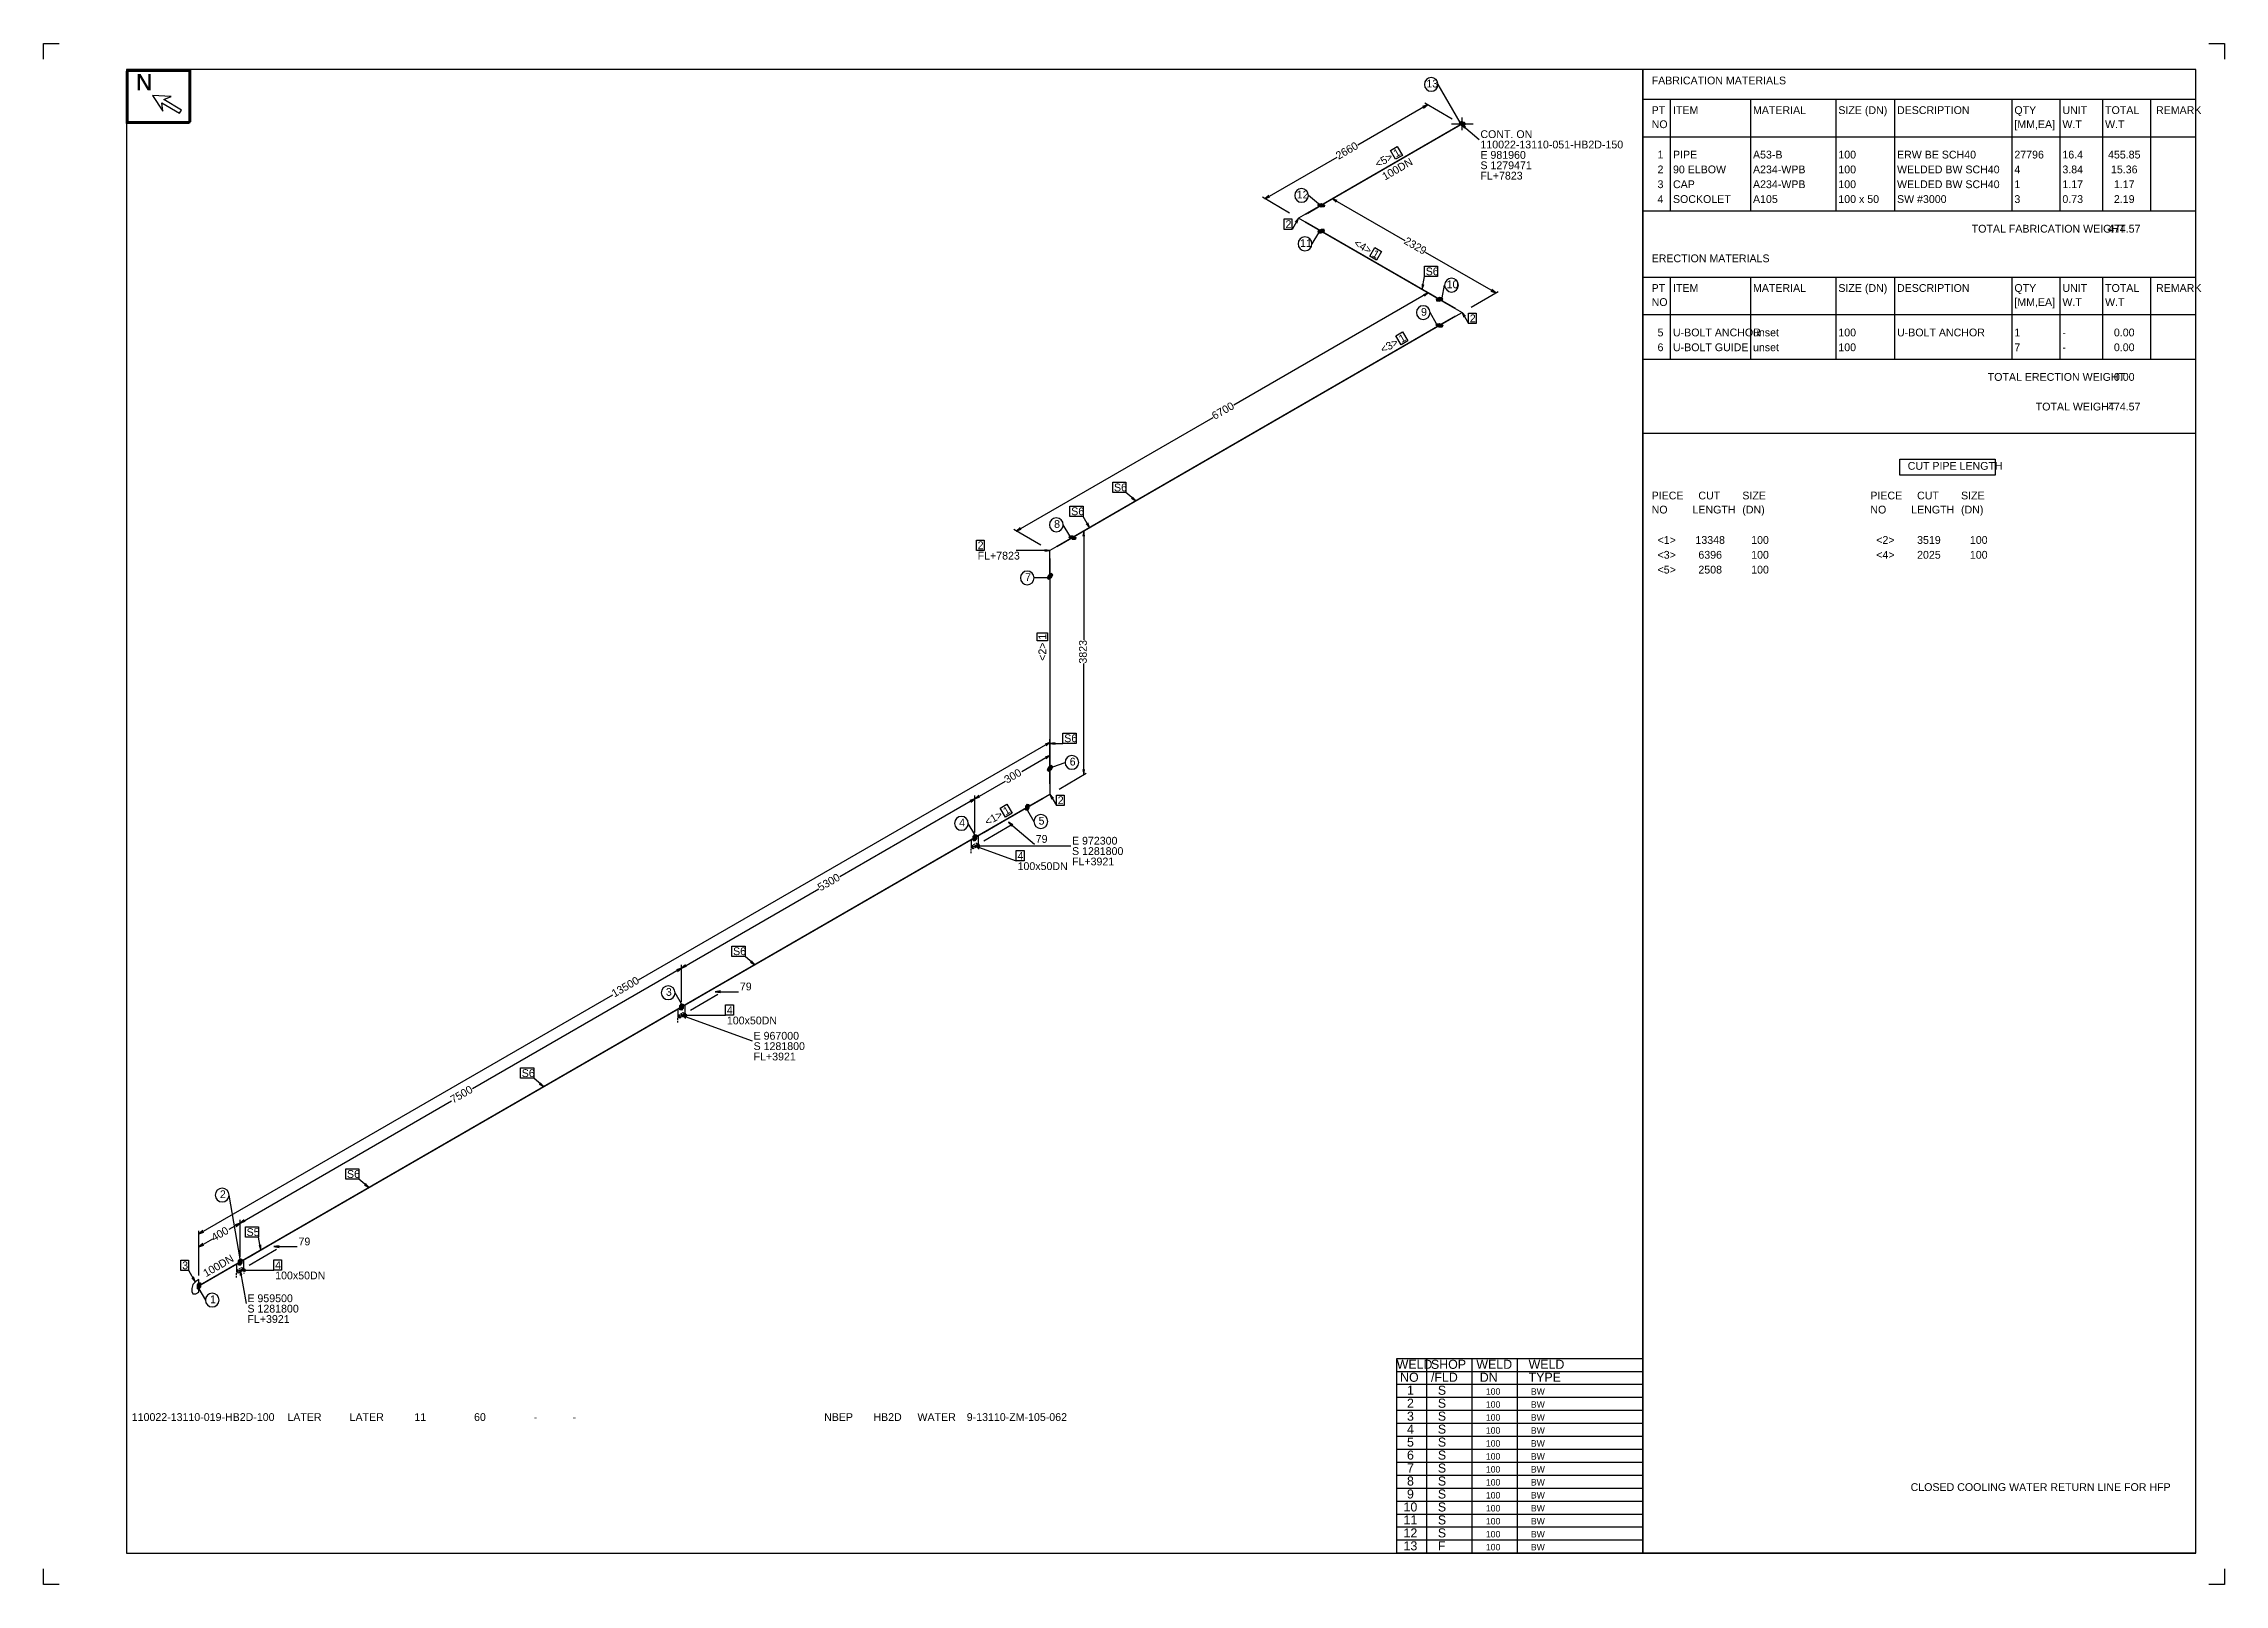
# Model space of a CAD drawing. Extents: x 0 to 841, y 0 to 594.
import ezdxf

# ---------------------------------------------------------------- set-up
doc = ezdxf.new("R2010")
doc.units = 0
doc.header["$MEASUREMENT"] = 0
doc.linetypes.add('GT100', pattern=[1, 0.666667, -0.333333])
doc.layers.add('GT_1', color=7, linetype='Continuous')
doc.styles.add('HTX1', font='O8116901', dxfattribs={"width": 1.02})

msp = doc.modelspace()

# ---------------------------------------------------------------- linework, layer by layer
at = {"color": 3}
for p, q in [((486.6, 528.2), (483.986, 526.7)), ((492.7, 521.7), (483.986, 526.7)), ((538.3, 485.4), (547.014, 490.4)), ((544.4, 491.9), (547.014, 490.4)), ((390.7, 400.1), (388.1, 398.608)), ((388.1, 388.6), (388.1, 398.608)), ((379.4, 299.6), (388.1, 304.592)), ((388.1, 307.6), (388.1, 304.592))]:
    msp.add_line(p, q, dxfattribs=at)
at = {"layer": 'GT_1', "flags": 128}
for points in [[(0, 588), (0, 594), (6, 594)], [(835, 594), (841, 594), (841, 588)], [(32, 12), (830, 12), (830, 12), (616.7, 12), (616.7, 584), (32, 584), (32, 12)], [(56, 583.2), (56, 563.2), (32, 563.2), (32, 583.4), (56.2, 583.4), (56.2, 563.4), (32.2, 563.4), (32.2, 583.6), (56.4, 583.6), (56.4, 563.6), (32.4, 563.6), (32.4, 583.8), (56.6, 583.8), (56.6, 563.8), (32.6, 563.8), (32.6, 584)], [(830, 12), (830, 584), (616.7, 584), (616.7, 12), (830, 12)], [(42, 574), (46, 568), (45.6, 571.2), (52.4, 567.2), (53.2, 568.4), (46.4, 572.4), (49.2, 573.6), (42, 574)], [(546.3, 563.6), (537.8, 578.3)], [(616.7, 572.571), (830, 572.571)], [(627.329, 572.571), (627.329, 529.545)], [(658.186, 572.571), (658.186, 529.545)], [(691.1, 572.571), (691.1, 529.545)], [(713.729, 572.571), (713.729, 529.545)], [(758.986, 572.571), (758.986, 529.545)], [(777.5, 572.571), (777.5, 529.545)], [(793.957, 572.571), (793.957, 529.545)], [(812.471, 572.571), (812.471, 529.545)], [(533.7, 570.4), (506.8, 554.9)], [(532.2, 569.1), (533.7, 570.4), (531.8, 569.7)], [(543.2, 564.9), (532.7, 571)], [(547.5, 562.4), (548.4, 562.9), (547.9, 563.6), (546.7, 563.9), (545.9, 563.4), (546.3, 562.7), (547.5, 562.4)], [(546.22, 563.6), (547.9, 563.6)], [(546.54, 563.8), (547.1, 563.8)], [(547.1, 560.7), (547.1, 565.5)], [(543, 563.1), (551.3, 563.1)], [(545.9, 563.4), (548.043, 563.4)], [(546.014, 563.2), (548.186, 563.2)], [(546.129, 563), (548.329, 563)], [(546.243, 562.8), (548.22, 562.8)], [(548.4, 561.9), (546.7, 562.9), (548, 561.4)], [(546.7, 562.9), (553.6, 557.1)], [(546.7, 562.6), (547.86, 562.6)], [(616.7, 558.117), (830, 558.117)], [(471, 534.2), (498.8, 550.2)], [(519.4, 552.8), (522, 554.4), (524, 550.9), (521.4, 549.4), (519.4, 552.8)], [(480.5, 528.7), (470, 534.8)], [(472.5, 535.5), (471, 534.2), (472.9, 534.9)], [(487.5, 528.7), (498, 534.8)], [(491.6, 532.3), (487.8, 535.5)], [(494, 531.7), (493.8, 531.1), (492.7, 531), (491.4, 531.7), (491.6, 532.3), (492.7, 532.4), (494, 531.7)], [(491.433, 531.8), (493.814, 531.8)], [(491.5, 532), (493.443, 532)], [(491.567, 532.2), (493.071, 532.2)], [(491.586, 531.6), (493.967, 531.6)], [(491.957, 531.4), (493.9, 531.4)], [(492.329, 531.2), (493.833, 531.2)], [(498.9, 533.5), (497, 534.2), (498.5, 532.9)], [(497, 534.2), (524.9, 518.1)], [(478.4, 526.4), (481.4, 526.4), (481.4, 522.4), (478.4, 522.4), (478.4, 526.4)], [(484, 526.7), (481.5, 522.4)], [(483.3, 524.8), (484, 526.7), (482.7, 525.2)], [(491.4, 521.7), (491.6, 521.1), (492.7, 521), (494, 521.7), (493.8, 522.3), (492.7, 522.4), (491.4, 521.7)], [(491.433, 521.6), (493.814, 521.6)], [(491.586, 521.8), (493.967, 521.8)], [(491.957, 522), (493.9, 522)], [(492.329, 522.2), (493.833, 522.2)], [(616.7, 529.545), (830, 529.545)], [(491.6, 521.1), (489.1, 516.8)], [(491.5, 521.4), (493.443, 521.4)], [(491.567, 521.2), (493.071, 521.2)], [(513.4, 515.4), (516, 513.9), (514, 510.5), (511.4, 512), (513.4, 515.4)], [(560, 497.9), (532.9, 513.5)], [(532.5, 508.2), (537.6, 508.2), (537.6, 504.2), (532.5, 504.2), (532.5, 508.2)], [(534, 497.9), (459, 454.6)], [(531.6, 499.3), (532.5, 504.2)], [(531.6, 501.3), (531.6, 499.3), (532.3, 501.2)], [(532.5, 496.6), (534, 497.9), (532.1, 497.2)], [(543.5, 492.4), (533, 498.5)], [(539.4, 496), (540.3, 500.9)], [(550.5, 492.4), (561, 498.5)], [(558.1, 498.6), (560, 497.9), (558.5, 499.2)], [(616.7, 504), (830, 504)], [(627.329, 504), (627.329, 472.402)], [(658.186, 504), (658.186, 472.402)], [(691.1, 504), (691.1, 472.402)], [(713.729, 504), (713.729, 472.402)], [(758.986, 504), (758.986, 472.402)], [(777.5, 504), (777.5, 472.402)], [(793.957, 504), (793.957, 472.402)], [(812.471, 504), (812.471, 472.402)], [(537.2, 486), (534.7, 490.3)], [(537, 495.4), (537.2, 494.8), (538.3, 494.7), (539.6, 495.4), (539.4, 496), (538.3, 496.1), (537, 495.4)], [(537, 495.4), (539.6, 495.4)], [(537.067, 495.2), (539.229, 495.2)], [(537.133, 495), (538.857, 495)], [(537.2, 494.8), (538.486, 494.8)], [(537.371, 495.6), (539.533, 495.6)], [(537.743, 495.8), (539.467, 495.8)], [(538.114, 496), (539.4, 496)], [(548.3, 488.9), (547, 490.4), (547.7, 488.5)], [(547, 490.4), (549.5, 486.1)], [(549.5, 490.1), (552.5, 490.1), (552.5, 486.1), (549.5, 486.1), (549.5, 490.1)], [(616.7, 489.545), (830, 489.545)], [(521.5, 481.3), (524.1, 482.9), (526.1, 479.4), (523.5, 477.9), (521.5, 481.3)], [(539.6, 485.4), (539.4, 484.8), (538.3, 484.7), (537, 485.4), (537.2, 486), (538.3, 486.1), (539.6, 485.4)], [(537, 485.4), (539.6, 485.4)], [(537.067, 485.6), (539.229, 485.6)], [(537.133, 485.8), (538.857, 485.8)], [(537.2, 486), (538.486, 486)], [(537.371, 485.2), (539.533, 485.2)], [(537.743, 485), (539.467, 485)], [(538.114, 484.8), (539.4, 484.8)], [(616.7, 472.402), (830, 472.402)], [(375.1, 406.1), (451, 449.9)], [(616.7, 443.831), (830, 443.831)], [(715.786, 433.743), (752.557, 433.743), (752.557, 427.686), (715.786, 427.686), (715.786, 433.743)], [(412.3, 424.9), (417.4, 424.9), (417.4, 420.9), (412.3, 420.9), (412.3, 424.9)], [(421.2, 417.7), (417.4, 420.9)], [(395.8, 415.7), (400.9, 415.7), (400.9, 411.7), (395.8, 411.7), (395.8, 415.7)], [(419.5, 418.7), (421.2, 417.7), (419.9, 419.2)], [(384.6, 400.6), (374.1, 406.7)], [(376.6, 407.4), (375.1, 406.1), (377, 406.8)], [(391.6, 400.6), (402.1, 406.7)], [(395.7, 404.2), (393.2, 408.5)], [(398.1, 403.6), (397.9, 403), (396.8, 402.9), (395.5, 403.6), (395.7, 404.2), (396.8, 404.3), (398.1, 403.6)], [(395.567, 403.8), (397.729, 403.8)], [(395.633, 404), (397.357, 404)], [(395.7, 404.2), (396.986, 404.2)], [(401.4, 404.1), (401.1, 406.1), (400.8, 404.1)], [(403.4, 407.4), (400.9, 411.7)], [(401.1, 406.1), (401.1, 364.2)], [(402.1, 408.9), (403.4, 407.4), (402.7, 409.3)], [(359.7, 402.6), (362.7, 402.6), (362.7, 398.6), (359.7, 398.6), (359.7, 402.6)], [(388.1, 398.6), (375.1, 398.6)], [(386.1, 398.3), (388.1, 398.6), (386.1, 398.9)], [(395.5, 403.6), (398.1, 403.6)], [(395.871, 403.4), (398.033, 403.4)], [(396.243, 403.2), (397.967, 403.2)], [(396.614, 403), (397.9, 403)], [(387, 388), (382, 388)], [(387.5, 389), (387, 388), (387.5, 387.5), (388.7, 388.2), (389.2, 389.2), (388.7, 389.7), (387.5, 389)], [(387, 388), (388.357, 388)], [(387.1, 388.2), (388.7, 388.2)], [(387.2, 388.4), (388.8, 388.4)], [(387.2, 387.8), (388.014, 387.8)], [(387.3, 388.6), (388.9, 388.6)], [(387.4, 388.8), (389, 388.8)], [(387.5, 389), (389.1, 389)], [(387.843, 389.2), (389.2, 389.2)], [(388.186, 389.4), (389, 389.4)], [(383.2, 363.7), (383.2, 366.8), (387.1, 366.8), (387.1, 363.7), (383.2, 363.7)], [(401.1, 312.1), (401.1, 355)], [(393.1, 328.2), (398.2, 328.2), (398.2, 324.2), (393.1, 324.2), (393.1, 328.2)], [(388.1, 324.6), (229.3, 232.9)], [(388.1, 319.6), (377.2, 313.3)], [(386.6, 323.3), (388.1, 324.6), (386.2, 323.9)], [(386.6, 318.3), (388.1, 319.6), (386.2, 318.9)], [(388.1, 308.6), (388.1, 325.8)], [(390.1, 324.5), (388.1, 324.2), (390.1, 323.9)], [(388.1, 324.2), (393.1, 324.2)], [(388.1, 308.6), (388.1, 320.8)], [(387.5, 315), (387, 314), (387.5, 313.5), (388.7, 314.2), (389.2, 315.2), (388.7, 315.7), (387.5, 315)], [(387, 314), (388.357, 314)], [(387.1, 314.2), (388.7, 314.2)], [(387.2, 314.4), (388.8, 314.4)], [(387.2, 313.8), (388.014, 313.8)], [(387.3, 314.6), (388.9, 314.6)], [(387.4, 314.8), (389, 314.8)], [(387.5, 315), (389.1, 315)], [(387.843, 315.2), (389.2, 315.2)], [(388.186, 315.4), (389, 315.4)], [(389.2, 315.2), (393.9, 316.9)], [(391.6, 306.6), (402.1, 312.7)], [(400.8, 314.1), (401.1, 312.1), (401.4, 314.1)], [(359.1, 302.9), (307, 272.8)], [(357.6, 301.6), (359.1, 302.9), (357.2, 302.2)], [(359.1, 302.9), (370.9, 309.7)], [(360.6, 304.2), (359.1, 302.9), (361, 303.6)], [(359.1, 291.9), (359.1, 304.1)], [(359.1, 289.9), (359.1, 304.1)], [(389.4, 303.1), (388.1, 304.6), (388.8, 302.7)], [(388.1, 304.6), (390.6, 300.3)], [(390.6, 304.3), (393.6, 304.3), (393.6, 300.3), (390.6, 300.3), (390.6, 304.3)], [(362.6, 289.9), (373.1, 296)], [(368.9, 299.2), (371.5, 300.8), (373.5, 297.3), (370.9, 295.8), (368.9, 299.2)], [(380, 299.2), (379.4, 298.4), (378.8, 298.5), (378.8, 300), (379.4, 300.8), (380, 300.7), (380, 299.2)], [(378.8, 300), (380, 300)], [(378.8, 299.8), (380, 299.8)], [(378.8, 299.6), (380, 299.6)], [(378.8, 299.4), (380, 299.4)], [(378.8, 299.2), (380, 299.2)], [(378.8, 299), (379.85, 299)], [(378.8, 298.8), (379.7, 298.8)], [(378.8, 298.6), (379.55, 298.6)], [(378.95, 300.2), (380, 300.2)], [(379.1, 300.4), (380, 300.4)], [(379.25, 300.6), (380, 300.6)], [(379.4, 298.4), (381.9, 294.1)], [(359.1, 289.1), (356.6, 293.4)], [(359.1, 287.9), (357.7, 287.1), (357.7, 283.9), (360.5, 285.5), (360.5, 288.7), (359.1, 287.9)], [(359.7, 287.5), (359.1, 286.7), (358.5, 286.8), (358.5, 288.3), (359.1, 289.1), (359.7, 289), (359.7, 287.5)], [(358.5, 288.2), (359.7, 288.2)], [(358.5, 288), (359.7, 288)], [(358.5, 287.8), (359.7, 287.8)], [(358.5, 287.6), (359.7, 287.6)], [(358.5, 287.4), (359.625, 287.4)], [(358.5, 287.2), (359.475, 287.2)], [(358.5, 287), (359.325, 287)], [(358.5, 286.8), (359.175, 286.8)], [(358.575, 288.4), (359.7, 288.4)], [(358.725, 288.6), (359.7, 288.6)], [(358.875, 288.8), (359.7, 288.8)], [(359.025, 289), (359.7, 289)], [(362.6, 286.7), (373.1, 292.8)], [(373.8, 292.8), (372.1, 293.8), (373.4, 292.3)], [(372.1, 293.8), (382.1, 285.4)], [(361.1, 285), (359.1, 284.7), (361.1, 284.4)], [(361.1, 284.4), (359.1, 284.7), (360.8, 283.7)], [(359.1, 284.7), (375.1, 278.9)], [(359.1, 284.7), (396.1, 284.7)], [(375.1, 282.9), (378.1, 282.9), (378.1, 278.9), (375.1, 278.9), (375.1, 282.9)], [(246, 237.6), (299, 268.2)], [(265.4, 246.1), (270.5, 246.1), (270.5, 242.1), (265.4, 242.1), (265.4, 246.1)], [(246, 237.6), (165.4, 191)], [(244.5, 236.3), (246, 237.6), (244.1, 236.9)], [(247.5, 238.9), (246, 237.6), (247.9, 238.3)], [(246, 226.6), (246, 238.8)], [(246, 224.6), (246, 238.8)], [(274.3, 238.9), (270.5, 242.1)], [(272.6, 239.9), (274.3, 238.9), (273, 240.4)], [(59.9, 135.1), (219.5, 227.3)], [(246, 223.8), (243.5, 228.1)], [(249.5, 224.6), (260, 230.7)], [(249.5, 221.4), (260, 227.5)], [(261, 228.8), (259, 228.5), (261, 228.2)], [(259, 228.5), (268, 228.5)], [(246, 222.6), (244.6, 221.8), (244.6, 218.6), (247.4, 220.2), (247.4, 223.4), (246, 222.6)], [(246.6, 222.2), (246, 221.4), (245.4, 221.5), (245.4, 223), (246, 223.8), (246.6, 223.7), (246.6, 222.2)], [(245.4, 223), (246.6, 223)], [(245.4, 222.8), (246.6, 222.8)], [(245.4, 222.6), (246.6, 222.6)], [(245.4, 222.4), (246.6, 222.4)], [(245.4, 222.2), (246.6, 222.2)], [(245.4, 222), (246.45, 222)], [(245.4, 221.8), (246.3, 221.8)], [(245.4, 221.6), (246.15, 221.6)], [(245.55, 223.2), (246.6, 223.2)], [(245.7, 223.4), (246.6, 223.4)], [(245.85, 223.6), (246.6, 223.6)], [(248, 219.7), (246, 219.4), (248, 219.1)], [(246, 219.4), (263, 219.4)], [(248, 219.1), (246, 219.4), (247.7, 218.4)], [(246, 219.4), (273.3, 209.5)], [(263, 223.4), (266, 223.4), (266, 219.4), (263, 219.4), (263, 223.4)], [(183.9, 199.1), (189, 199.1), (189, 195.1), (183.9, 195.1), (183.9, 199.1)], [(192.8, 191.9), (189, 195.1)], [(75.8, 139.3), (157.3, 186.4)], [(191.1, 192.9), (192.8, 191.9), (191.5, 193.4)], [(116.5, 160.2), (121.6, 160.2), (121.6, 156.2), (116.5, 156.2), (116.5, 160.2)], [(125.4, 153), (121.6, 156.2)], [(123.7, 154), (125.4, 153), (124.1, 154.5)], [(75.8, 125.5), (71.5, 150.1)], [(61.4, 136.4), (59.9, 135.1), (61.8, 135.8)], [(59.9, 119.1), (59.9, 136.3)], [(75.8, 139.3), (71.4, 136.8)], [(74.3, 138), (75.8, 139.3), (73.9, 138.6)], [(77.3, 140.6), (75.8, 139.3), (77.7, 140)], [(75.8, 128.3), (75.8, 140.5)], [(75.8, 126.3), (75.8, 140.5)], [(77.8, 137.8), (82.9, 137.8), (82.9, 133.8), (77.8, 133.8), (77.8, 137.8)], [(59.9, 130.1), (65.2, 133.2)], [(61.4, 131.4), (59.9, 130.1), (61.8, 130.8)], [(59.9, 119.1), (59.9, 131.3)], [(79.3, 126.3), (89.8, 132.4)], [(79.3, 123.1), (89.8, 129.2)], [(83.8, 128.9), (82.9, 133.8)], [(83.1, 130.8), (83.8, 128.9), (83.8, 130.9)], [(90.8, 130.5), (88.8, 130.2), (90.8, 129.9)], [(88.8, 130.2), (97.8, 130.2)], [(52.9, 125), (55.9, 125), (55.9, 121), (52.9, 121), (52.9, 125)], [(58.5, 116.7), (56, 121)], [(57.2, 118.2), (58.5, 116.7), (57.8, 118.6)], [(75.8, 124.3), (74.4, 123.5), (74.4, 120.3), (77.2, 121.9), (77.2, 125.1), (75.8, 124.3)], [(76.4, 123.9), (75.8, 123.1), (75.2, 123.2), (75.2, 124.7), (75.8, 125.5), (76.4, 125.4), (76.4, 123.9)], [(75.2, 124.6), (76.4, 124.6)], [(75.2, 124.4), (76.4, 124.4)], [(75.2, 124.2), (76.4, 124.2)], [(75.2, 124), (76.4, 124)], [(75.2, 123.8), (76.325, 123.8)], [(75.2, 123.6), (76.175, 123.6)], [(75.2, 123.4), (76.025, 123.4)], [(75.2, 123.2), (75.875, 123.2)], [(75.275, 124.8), (76.4, 124.8)], [(75.425, 125), (76.4, 125)], [(75.575, 125.2), (76.4, 125.2)], [(75.725, 125.4), (76.4, 125.4)], [(77.8, 121.4), (75.8, 121.1), (77.8, 120.8)], [(75.8, 121.1), (88.8, 121.1)], [(76.5, 119.2), (75.8, 121.1), (75.8, 119.1)], [(75.8, 121.1), (78.1, 108.3)], [(88.8, 125.1), (91.8, 125.1), (91.8, 121.1), (88.8, 121.1), (88.8, 125.1)], [(57.1, 113.5), (57.1, 112.9), (57.6, 112), (58.7, 112), (59.9, 112.7), (59.9, 117.5), (58.7, 116.8), (57.6, 115.6), (57.1, 114.1), (57.1, 113.5)], [(60.5, 114.7), (59.9, 113.9), (59.3, 114), (59.3, 115.5), (59.9, 116.3), (60.5, 116.2), (60.5, 114.7)], [(59.3, 115.4), (60.5, 115.4)], [(59.3, 115.2), (60.5, 115.2)], [(59.3, 115), (60.5, 115)], [(59.3, 114.8), (60.5, 114.8)], [(59.3, 114.6), (60.425, 114.6)], [(59.3, 114.4), (60.275, 114.4)], [(59.3, 114.2), (60.125, 114.2)], [(59.3, 114), (59.975, 114)], [(59.375, 115.6), (60.5, 115.6)], [(59.525, 115.8), (60.5, 115.8)], [(59.675, 116), (60.5, 116)], [(59.825, 116.2), (60.5, 116.2)], [(59.9, 113.9), (62.4, 109.6)], [(616.7, 87), (521.7, 87), (521.7, 12)], [(533.3, 87), (533.3, 82)], [(550.8, 87), (550.8, 82)], [(568.3, 87), (568.3, 82)], [(616.7, 82), (521.7, 82)], [(616.7, 77), (521.7, 77)], [(533.3, 82), (533.3, 77)], [(533.3, 77), (533.3, 72)], [(550.8, 82), (550.8, 77)], [(550.8, 77), (550.8, 72)], [(568.3, 82), (568.3, 77)], [(568.3, 77), (568.3, 72)], [(616.7, 72), (521.7, 72)], [(533.3, 72), (533.3, 67)], [(550.8, 72), (550.8, 67)], [(568.3, 72), (568.3, 67)], [(616.7, 67), (521.7, 67)], [(616.7, 62), (521.7, 62)], [(533.3, 67), (533.3, 62)], [(533.3, 62), (533.3, 57)], [(550.8, 67), (550.8, 62)], [(550.8, 62), (550.8, 57)], [(568.3, 67), (568.3, 62)], [(568.3, 62), (568.3, 57)], [(616.7, 57), (521.7, 57)], [(616.7, 52), (521.7, 52)], [(533.3, 57), (533.3, 52)], [(533.3, 52), (533.3, 47)], [(550.8, 57), (550.8, 52)], [(550.8, 52), (550.8, 47)], [(568.3, 57), (568.3, 52)], [(568.3, 52), (568.3, 47)], [(616.7, 47), (521.7, 47)], [(533.3, 47), (533.3, 42)], [(550.8, 47), (550.8, 42)], [(568.3, 47), (568.3, 42)], [(616.7, 42), (521.7, 42)], [(616.7, 37), (521.7, 37)], [(533.3, 42), (533.3, 37)], [(533.3, 37), (533.3, 32)], [(550.8, 42), (550.8, 37)], [(550.8, 37), (550.8, 32)], [(568.3, 42), (568.3, 37)], [(568.3, 37), (568.3, 32)], [(616.7, 32), (521.7, 32)], [(616.7, 27), (521.7, 27)], [(533.3, 32), (533.3, 27)], [(533.3, 27), (533.3, 22)], [(550.8, 32), (550.8, 27)], [(550.8, 27), (550.8, 22)], [(568.3, 32), (568.3, 27)], [(568.3, 27), (568.3, 22)], [(616.7, 22), (521.7, 22)], [(616.7, 17), (521.7, 17)], [(533.3, 22), (533.3, 17)], [(533.3, 17), (533.3, 12)], [(550.8, 22), (550.8, 17)], [(550.8, 17), (550.8, 12)], [(568.3, 22), (568.3, 17)], [(568.3, 17), (568.3, 12)], [(616.7, 12), (521.7, 12)], [(6, 0), (0, 0), (0, 6)], [(841, 6), (841, 0), (835, 0)]]:
    msp.add_lwpolyline(points, dxfattribs=at)
for points in [[(532.486, 578.3, 1), (537.8, 578.3, 1), (532.486, 578.3)], [(482.486, 535.5, 1), (487.8, 535.5, 1), (482.486, 535.5)], [(483.786, 516.8, 1), (489.1, 516.8, 1), (483.786, 516.8)], [(545.614, 500.9, 1), (540.3, 500.9, 1), (545.614, 500.9)], [(529.386, 490.3, 1), (534.7, 490.3, 1), (529.386, 490.3)], [(387.886, 408.5, 1), (393.2, 408.5, 1), (387.886, 408.5)], [(376.686, 388, 1), (382, 388, 1), (376.686, 388)], [(399.214, 316.9, 1), (393.9, 316.9, 1), (399.214, 316.9)], [(351.286, 293.4, 1), (356.6, 293.4, 1), (351.286, 293.4)], [(387.214, 294.1, 1), (381.9, 294.1, 1), (387.214, 294.1)], [(238.186, 228.1, 1), (243.5, 228.1, 1), (238.186, 228.1)], [(66.186, 150.1, 1), (71.5, 150.1, 1), (66.186, 150.1)], [(67.714, 109.6, 1), (62.4, 109.6, 1), (67.714, 109.6)]]:
    msp.add_lwpolyline(points, format="xyb", dxfattribs=at)
at = {"layer": 'GT_1', "color": 3, "const_width": 0.6, "flags": 128}
for points in [[(492.7, 531.7), (546.7, 562.9)], [(486.6, 528.2), (492.7, 531.7)], [(492.7, 521.7), (486.6, 525.2)], [(524.8, 503.2), (492.7, 521.7)], [(538.3, 495.4), (524.8, 503.2)], [(544.4, 491.9), (538.3, 495.4)], [(538.3, 485.4), (544.4, 488.9)], [(505.3, 466.3), (538.3, 485.4)], [(409.9, 411.2), (505.3, 466.3)], [(390.7, 400.1), (396.8, 403.6)], [(396.8, 403.6), (409.9, 411.2)], [(388.1, 388.6), (388.1, 395.6)], [(388.1, 333.8), (388.1, 388.6)], [(388.1, 314.6), (388.1, 333.8)], [(388.1, 307.6), (388.1, 314.6)], [(379.4, 299.6), (385.5, 303.1)], [(359.1, 287.9), (379.4, 299.6)], [(302.5, 255.2), (359.1, 287.9)], [(246, 222.6), (302.5, 255.2)], [(226.5, 211.3), (246, 222.6)], [(159.1, 172.4), (226.5, 211.3)], [(91.7, 133.5), (159.1, 172.4)], [(75.8, 124.3), (91.7, 133.5)], [(59.9, 115.1), (75.8, 124.3)]]:
    msp.add_lwpolyline(points, dxfattribs=at)
at = {"layer": 'GT_1', "linetype": 'GT100', "flags": 128}
for points in [[(357.7, 281.9), (357.7, 283.9), (360.5, 285.5), (360.5, 283.5)], [(358.5, 283.6), (358, 284.1), (358.5, 285.1), (359.7, 285.8), (360.2, 285.3), (359.7, 284.3), (358.5, 283.6)], [(244.6, 216.6), (244.6, 218.6), (247.4, 220.2), (247.4, 218.2)], [(245.4, 218.3), (244.9, 218.8), (245.4, 219.8), (246.6, 220.5), (247.1, 220), (246.6, 219), (245.4, 218.3)], [(74.4, 118.3), (74.4, 120.3), (77.2, 121.9), (77.2, 119.9)], [(75.2, 120), (74.7, 120.5), (75.2, 121.5), (76.4, 122.2), (76.9, 121.7), (76.4, 120.7), (75.2, 120)]]:
    msp.add_lwpolyline(points, dxfattribs=at)

# ---------------------------------------------------------------- texts
for s, p in [('100', (556.2, 73.1)), ('100', (556.2, 68.1)), ('  BW', (571.7, 73.1)), ('  BW', (571.7, 68.1)), ('100', (556.2, 63.1)), ('100', (556.2, 58.1)), ('  BW', (571.7, 63.1)), ('  BW', (571.7, 58.1)), ('100', (556.2, 53.1)), ('100', (556.2, 48.1)), ('  BW', (571.7, 53.1)), ('  BW', (571.7, 48.1)), ('100', (556.2, 43.1)), ('  BW', (571.7, 43.1)), ('100', (556.2, 38.1)), ('100', (556.2, 33.1)), ('  BW', (571.7, 38.1)), ('  BW', (571.7, 33.1)), ('100', (556.2, 28.1)), ('100', (556.2, 23.1)), ('  BW', (571.7, 28.1)), ('  BW', (571.7, 23.1)), ('100', (556.2, 18.1)), ('  BW', (571.7, 18.1)), ('100', (556.2, 13.1)), ('  BW', (571.7, 13.1))]:
    msp.add_text(s, height=2.5).set_placement(p)
at = {"layer": 'GT_1', "style": 'HTX1', "width": 1.02}
for s, height, p in [('N', 6.25, (35.6, 576)), ('N', 6.25, (35.8, 576)), ('FABRICATION MATERIALS', 3, (620.129, 578.286)), ('13', 3, (533.257, 577.1)), ('PT', 3, (620.129, 566.857)), ('NO', 3, (620.129, 561.429)), ('ITEM', 3, (628.357, 566.857)), ('MATERIAL', 3, (659.214, 566.857)), ('SIZE (DN)', 3, (692.129, 566.857)), ('DESCRIPTION', 3, (714.757, 566.857)), ('QTY', 3, (760.014, 566.857)), ('[MM,EA]', 3, (760.014, 561.429)), ('W.T', 3, (778.529, 561.429)), ('UNIT', 3, (778.529, 566.857)), ('W.T', 3, (794.986, 561.429)), ('TOTAL', 3, (794.986, 566.857)), (' REMARK', 3, (813.5, 566.857)), ('CONT. ON', 3, (554.1, 557.6)), ('110022-13110-051-HB2D-150', 3, (554.1, 553.6)), ('S 1279471', 3, (554.1, 545.6)), ('E 981960', 3, (554.1, 549.6)), ('  2', 3, (620.129, 544)), ('  1', 3, (620.129, 549.714)), ('90 ELBOW', 3, (628.357, 544)), ('PIPE', 3, (628.357, 549.714)), ('A53-B', 3, (659.214, 549.714)), ('A234-WPB', 3, (659.214, 544)), ('100', 3, (692.129, 549.714)), ('100', 3, (692.129, 544)), ('WELDED BW SCH40', 3, (714.757, 544)), ('ERW BE SCH40', 3, (714.757, 549.714)), ('4', 3, (760.014, 544)), ('27796', 3, (760.014, 549.714)), ('3.84', 3, (778.529, 544)), ('16.4', 3, (778.529, 549.714)), (' 455.85', 3, (794.986, 549.714)), ('  15.36', 3, (794.986, 544)), ('FL+7823', 3, (554.1, 541.6)), ('  3', 3, (620.129, 538.286)), ('CAP', 3, (628.357, 538.286)), ('A234-WPB', 3, (659.214, 538.286)), ('100', 3, (692.129, 538.286)), ('WELDED BW SCH40', 3, (714.757, 538.286)), ('1', 3, (760.014, 538.286)), ('1.17', 3, (778.529, 538.286)), ('   1.17', 3, (794.986, 538.286)), ('12', 3, (483.257, 534.3)), ('  4', 3, (620.129, 532.571)), ('SOCKOLET', 3, (628.357, 532.571)), ('A105', 3, (659.214, 532.571)), ('100 x 50', 3, (692.129, 532.571)), ('SW #3000', 3, (714.757, 532.571)), ('3', 3, (760.014, 532.571)), ('0.73', 3, (778.529, 532.571)), ('   2.19', 3, (794.986, 532.571)), ('2', 3, (478.943, 522.9)), ('TOTAL FABRICATION WEIGHT', 3, (743.557, 521.143)), (' 474.57', 3, (794.986, 521.143)), ('11', 3, (484.557, 515.6)), ('S6', 3, (533, 504.7)), ('ERECTION MATERIALS', 3, (620.129, 509.714)), ('10', 3, (541.071, 499.7)), ('PT', 3, (620.129, 498.286)), ('ITEM', 3, (628.357, 498.286)), ('MATERIAL', 3, (659.214, 498.286)), ('SIZE (DN)', 3, (692.129, 498.286)), ('DESCRIPTION', 3, (714.757, 498.286)), ('QTY', 3, (760.014, 498.286)), ('UNIT', 3, (778.529, 498.286)), ('TOTAL', 3, (794.986, 498.286)), (' REMARK', 3, (813.5, 498.286)), ('9', 3, (531.186, 489.1)), ('2', 3, (550, 486.6)), ('NO', 3, (620.129, 492.857)), ('[MM,EA]', 3, (760.014, 492.857)), ('W.T', 3, (778.529, 492.857)), ('W.T', 3, (794.986, 492.857)), ('  5', 3, (620.129, 481.143)), ('U-BOLT ANCHOR', 3, (628.357, 481.143)), ('unset', 3, (659.214, 481.143)), ('100', 3, (692.129, 481.143)), ('U-BOLT ANCHOR', 3, (714.757, 481.143)), ('1', 3, (760.014, 481.143)), ('-', 3, (778.529, 481.143)), ('   0.00', 3, (794.986, 481.143)), ('  6', 3, (620.129, 475.429)), ('U-BOLT GUIDE', 3, (628.357, 475.429)), ('unset', 3, (659.214, 475.429)), ('100', 3, (692.129, 475.429)), ('7', 3, (760.014, 475.429)), ('-', 3, (778.529, 475.429)), ('   0.00', 3, (794.986, 475.429)), ('TOTAL ERECTION WEIGHT', 3, (749.729, 464)), ('   0.00', 3, (794.986, 464)), ('TOTAL WEIGHT', 3, (768.243, 452.571)), (' 474.57', 3, (794.986, 452.571)), ('CUT PIPE LENGTH', 3, (718.871, 429.714)), ('S6', 3, (412.786, 421.4)), ('PIECE', 3, (620.129, 418.286)), ('     CUT', 3, (632.471, 418.286)), ('SIZE', 3, (655.1, 418.286)), ('PIECE', 3, (704.471, 418.286)), ('     CUT', 3, (716.814, 418.286)), ('SIZE', 3, (739.443, 418.286)), ('S6', 3, (396.286, 412.2)), ('NO', 3, (620.129, 412.857)), ('   LENGTH', 3, (632.471, 412.857)), ('(DN)', 3, (655.1, 412.857)), ('NO', 3, (704.471, 412.857)), ('   LENGTH', 3, (716.814, 412.857)), ('(DN)', 3, (739.443, 412.857)), ('8', 3, (389.686, 407.3)), ('  <1>', 3, (620.129, 401.143)), ('    13348', 3, (632.471, 401.143)), ('   100', 3, (655.1, 401.143)), ('  <2>', 3, (704.471, 401.143)), ('     3519', 3, (716.814, 401.143)), ('   100', 3, (739.443, 401.143)), ('2', 3, (360.2, 399.1)), ('FL+7823', 3, (360.2, 395.1)), ('  <3>', 3, (620.129, 395.429)), ('     6396', 3, (632.471, 395.429)), ('   100', 3, (655.1, 395.429)), ('  <4>', 3, (704.471, 395.429)), ('     2025', 3, (716.814, 395.429)), ('   100', 3, (739.443, 395.429)), ('7', 3, (378.486, 386.8)), ('  <5>', 3, (620.129, 389.714)), ('     2508', 3, (632.471, 389.714)), ('   100', 3, (655.1, 389.714)), ('S6', 3, (393.6, 324.7)), ('6', 3, (395.7, 315.7)), ('2', 3, (391.1, 300.8)), ('4', 3, (353.086, 292.2)), ('5', 3, (383.7, 292.9)), ('79', 3, (382.6, 285.9)), ('E 972300', 3, (396.6, 285.2)), ('4', 3, (375.6, 279.4)), ('100x50DN', 3, (375.6, 275.4)), ('S 1281800', 3, (396.6, 281.2)), ('FL+3921', 3, (396.6, 277.2)), ('S6', 3, (265.886, 242.6)), ('3', 3, (239.986, 226.9)), ('79', 3, (268.5, 229)), ('4', 3, (263.5, 219.9)), ('100x50DN', 3, (263.5, 215.9)), ('E 967000', 3, (273.8, 210)), ('S 1281800', 3, (273.8, 206)), ('FL+3921', 3, (273.8, 202)), ('S6', 3, (184.386, 195.6)), ('2', 3, (67.986, 148.9)), ('S6', 3, (116.986, 156.7)), ('S5', 3, (78.286, 134.3)), ('79', 3, (98.3, 130.7)), ('3', 3, (53.443, 121.5)), ('4', 3, (89.3, 121.6)), ('100x50DN', 3, (89.3, 117.6)), ('1', 3, (64.2, 108.4)), ('E 959500', 3, (78.6, 108.8)), ('S 1281800', 3, (78.6, 104.8)), ('FL+3921', 3, (78.6, 100.8)), ('WELD', 3.5, (521.8, 83.1)), (' SHOP', 3.5, (533.7, 83.1)), (' WELD', 3.5, (551.2, 83.1)), ('   WELD', 3.5, (568.7, 83.1)), (' NO', 3.5, (521.8, 78.1)), ('   1', 3.5, (521.8, 73.1)), (' /FLD', 3.5, (533.7, 78.1)), ('   S', 3.5, (533.7, 73.1)), ('  DN', 3.5, (551.2, 78.1)), ('   TYPE', 3.5, (568.7, 78.1)), ('   2', 3.5, (521.8, 68.1)), ('   S', 3.5, (533.7, 68.1)), ('110022-13110-019-HB2D-100', 3, (34, 63)), ('LATER', 3, (94, 63)), ('LATER', 3, (118, 63)), ('11', 3, (143, 63)), ('60', 3, (166, 63)), ('-', 3, (189, 63)), ('-', 3, (204, 63)), ('NBEP', 3, (301, 63)), ('HB2D', 3, (320, 63)), ('WATER', 3, (337, 63)), ('9-13110-ZM-105-062', 3, (356, 63)), ('   4', 3.5, (521.8, 58.1)), ('   3', 3.5, (521.8, 63.1)), ('   S', 3.5, (533.7, 63.1)), ('   S', 3.5, (533.7, 58.1)), ('   5', 3.5, (521.8, 53.1)), ('   6', 3.5, (521.8, 48.1)), ('   S', 3.5, (533.7, 53.1)), ('   S', 3.5, (533.7, 48.1)), ('   7', 3.5, (521.8, 43.1)), ('   S', 3.5, (533.7, 43.1)), ('   8', 3.5, (521.8, 38.1)), ('   9', 3.5, (521.8, 33.1)), ('   S', 3.5, (533.7, 38.1)), ('   S', 3.5, (533.7, 33.1)), ('CLOSED COOLING WATER RETURN LINE FOR HFP', 3, (720, 36)), ('  10', 3.5, (521.8, 28.1)), ('  11', 3.5, (521.8, 23.1)), ('   S', 3.5, (533.7, 28.1)), ('   S', 3.5, (533.7, 23.1)), ('  12', 3.5, (521.8, 18.1)), ('   S', 3.5, (533.7, 18.1)), ('  13', 3.5, (521.8, 13.1)), ('   F', 3.5, (533.7, 13.1))]:
    msp.add_text(s, height=height, dxfattribs=at).set_placement(p)
for s, rotation, p in [('2660', 30, (499.397, 549.204)), ('<5>', 30, (514.521, 545.984)), ('100DN', 30, (517.289, 541.19)), ('1', 30, (521.588, 550.064)), ('<4>', 330, (504.971, 516.227)), ('1', 330, (512.038, 512.147)), ('2329', 330, (524.327, 517.068)), ('1', 30, (523.688, 478.564)), ('<3>', 30, (516.621, 474.484)), ('6700', 30, (451.597, 448.904)), ('<2>', 90, (386.65, 356.057)), ('1', 90, (386.65, 364.217)), ('3823', 90, (402.29, 354.986)), ('300', 30, (371.528, 308.668)), ('<1>', 30, (364.021, 292.384)), ('1', 30, (371.088, 296.464)), ('5300', 30, (299.587, 267.154)), ('13500', 30, (220.146, 226.239)), ('7500', 30, (157.937, 185.354)), ('400', 30, (65.778, 132.118)), ('100DN', 30, (62.621, 118.384))]:
    msp.add_text(s, height=3, rotation=rotation, dxfattribs=at).set_placement(p)

doc.saveas('drawing.dxf')
